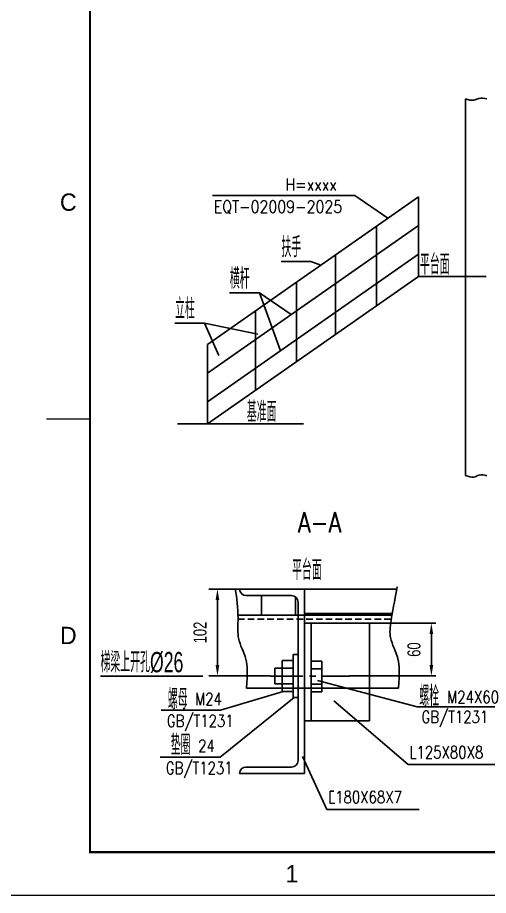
# Model space of a CAD drawing. Extents: x 148 to 221443, y -36682 to 6758.
# Drawn here: x 180319 to 182492, y -12511 to -8459 of the extents above; entities that cross this region are included whole.
import ezdxf
from ezdxf.enums import TextEntityAlignment as Align

# ---------------------------------------------------------------- set-up
doc = ezdxf.new("R2010")
doc.units = 0
doc.header["$LTSCALE"] = 10
doc.header["$MEASUREMENT"] = 0
doc.linetypes.add('CENTERX2', pattern=[4, 2.5, -0.5, 0.5, -0.5])
doc.linetypes.add('HIDDENX2', pattern=[0.75, 0.5, -0.25])
for name, color, linetype in [('1', 1, 'Continuous'), ('2', 4, 'Continuous'), ('CENTER', 1, 'CENTERX2'), ('DIM', 4, 'Continuous'), ('RED', 7, 'Continuous')]:
    doc.layers.add(name, color=color, linetype=linetype)
doc.layers.add('2（细实线）', color=3, linetype='Continuous', lineweight=20)
doc.layers.add('图框层', color=7, linetype='Continuous', lineweight=15)
doc.styles.add('HZ', font='ROMS.SHX', dxfattribs={"width": 0.75, "bigfont": 'GBCBIG.SHX'})
doc.styles.get("Standard").update_dxf_attribs({"font": 'wison_e.shx', "width": 0.75, "bigfont": 'wison_c.shx'})
doc.styles.add('XW', font='ROMANS.shx', dxfattribs={"width": 0.85})
doc.dimstyles.new('DIM1', dxfattribs={"dimscale": 20, "dimtxt": 3, "dimasz": 2.5, "dimexe": 2, "dimexo": 0, "dimgap": 1, "dimtad": 0, "dimdec": 0, "dimzin": 0, "dimdsep": 46, "dimtxsty": 'Standard', "dimcen": 2, "dimclrd": 3, "dimclre": 3, "dimclrt": 3, "dimadec": 0, "dimazin": 0, "dimtfac": 0.666667, "dimtdec": 0, "dimtofl": 0, "dimtmove": 2, "dimatfit": 1, "dimfxl": 2, "dimtvp": 1.333333, "dimtolj": 1, "dimtzin": 0, "dimarcsym": 0})

# ---------------------------------------------------------------- blocks, each defined once
blk = doc.blocks.new('*D881')
at = {"layer": 'Defpoints', "color": 0}
for p in [(181343.6, -11097.1), (181241.7, -11498.3), (181486.2, -11498.3)]:
    blk.add_point(p, dxfattribs=at)
at = {"layer": 'DIM', "color": 3, "lineweight": -2}
for p, q in [((181343.6, -11097.1), (181201.7, -11097.1)), ((181241.7, -11147.1), (181241.7, -11448.3)), ((181486.2, -11498.3), (181201.7, -11498.3))]:
    blk.add_line(p, q, dxfattribs=at)
at = {"layer": 'DIM', "color": 3}
for points in [[(181250, -11147.1), (181233.3, -11147.1), (181241.7, -11097.1)], [(181233.3, -11448.3), (181250, -11448.3), (181241.7, -11498.3)]]:
    blk.add_solid(points, dxfattribs=at)
at = {"layer": 'DIM', "color": 3, "insert": (181161.7, -11297.7), "char_height": 60, "attachment_point": 5, "rotation": 90}
blk.add_mtext('\\A1;102', dxfattribs=at)
blk = doc.blocks.new('*D885')
at = {"color": 3, "linetype": 'Continuous', "lineweight": -2}
for p, q in [((181943.6, -11254.6), (182248.9, -11254.6)), ((182228.9, -11448.3), (182228.9, -11304.6)), ((181850.6, -11498.3), (182248.9, -11498.3))]:
    blk.add_line(p, q, dxfattribs=at)
at = {"color": 3}
for points in [[(182237.3, -11304.6), (182220.6, -11304.6), (182228.9, -11254.6)], [(182220.6, -11448.3), (182237.3, -11448.3), (182228.9, -11498.3)]]:
    blk.add_solid(points, dxfattribs=at)
at = {"layer": 'Defpoints', "color": 0}
for p in [(181943.6, -11254.6), (182228.9, -11254.6), (181850.6, -11498.3)]:
    blk.add_point(p, dxfattribs=at)
at = {"color": 3, "insert": (182148.9, -11376.4), "char_height": 60, "attachment_point": 5, "rotation": 90}
blk.add_mtext('\\A1;60', dxfattribs=at)
blk = doc.blocks.new('a2')
blk.add_line((15326.09, 9816.74), (15336.09, 9816.74))
at = {"layer": '图框层', "ltscale": 10}
blk.add_lwpolyline([(15311.09, 10126.74), (15905.09, 10126.74), (15905.09, 9706.74), (15311.09, 9706.74)], close=True, dxfattribs=at)
at = {"layer": '图框层', "ltscale": 10, "const_width": 0.5}
blk.add_lwpolyline([(15336.09, 10116.74), (15895.09, 10116.74), (15895.09, 9716.74), (15336.09, 9716.74)], close=True, dxfattribs=at)
at = {"style": 'HZ'}
for s, p in [('C', (15331.09, 9866.74)), ('D', (15331.09, 9766.74)), ('1', (15382.67, 9711.74))]:
    blk.add_text(s, height=4, dxfattribs=at).set_placement(p, align=Align.MIDDLE)

msp = doc.modelspace()

# ---------------------------------------------------------------- linework, layer by layer
at = {"color": 3, "linetype": 'Continuous', "ltscale": 6}
for p, q in [((182387.1085, -8834.1277), (182387.1085, -10573.4615)), ((181336.508, -11217.0594), (182048.1368, -11217.0594)), ((181375.7151, -11554.5594), (182076.7816, -11554.5594))]:
    msp.add_line(p, q, dxfattribs=at)
at = {"color": 7}
for p, q in [((182168.8833, -9286.497), (181196.1361, -9967.6219)), ((182168.8833, -9286.497), (182168.8833, -9653.9101)), ((182168.8833, -9419.0657), (181196.1402, -10100.1877)), ((181975.4717, -9422.0128), (181975.4717, -9789.3383)), ((182168.8833, -9551.6482), (181196.1402, -10232.7702)), ((181786.0428, -9554.6524), (181786.0428, -9921.9779)), ((182168.8833, -9653.9101), (181196.1402, -10335.0321)), ((181606.8533, -9680.1222), (181606.8533, -10047.4477)), ((181417.4244, -9812.7618), (181417.4244, -10180.0873)), ((181196.1402, -9967.7066), (181196.1402, -10335.0321))]:
    msp.add_line(p, q, dxfattribs=at)
at = {"color": 7, "linetype": 'Continuous', "ltscale": 6}
for p, q in [((181445.6758, -11127.0594), (181445.6758, -11217.0594)), ((181601.1833, -11132.7457), (181601.1833, -11217.0594))]:
    msp.add_line(p, q, dxfattribs=at)
at = {"color": 2, "linetype": 'HIDDENX2', "ltscale": 6}
msp.add_line((181336.6861, -11235.8094), (182043.9417, -11235.8094), dxfattribs=at)
at = {"layer": '1', "color": 7}
msp.add_line((181601.1833, -11217.0594), (181336.508, -11217.0594), dxfattribs=at)
at = {"layer": '1', "color": 3}
msp.add_lwpolyline([(181786.3944, -11217.0594), (182048.1368, -11217.0594)], dxfattribs=at)
at = {"layer": '2', "color": 3, "linetype": 'Continuous'}
for p, q in [((181218.6909, -9280.6437), (181875.7392, -9280.6437)), ((181875.7392, -9280.6437), (182027.7187, -9385.3415)), ((181673.3639, -9585.2905), (181535.6616, -9585.2905)), ((181673.3639, -9585.2905), (181718.6316, -9601.7666)), ((182168.8833, -9653.9101), (182482.3376, -9653.9101)), ((181435.1073, -9729.8215), (181297.4051, -9729.8215)), ((181435.1073, -9729.8215), (181582.3311, -9829.7739)), ((181435.1073, -9729.8215), (181532.4544, -9997.2805)), ((181182.4441, -9869.6755), (181044.7419, -9869.6755)), ((181182.4441, -9869.6755), (181427.6638, -9921.1189)), ((181182.4441, -9869.6755), (181248.4743, -10019.7521)), ((181057.6915, -10335.0321), (181639.2158, -10335.0321)), ((181174.5823, -11498.3094), (180701.9831, -11498.3094)), ((182163.5209, -11640.5026), (181703.3789, -11518.536)), ((181256.2122, -11655.6764), (181544.7316, -11569.1844)), ((181253.9823, -11873.2814), (181595.1316, -11596.9946)), ((182121.9754, -11907.469), (181778.9921, -11613.231)), ((181256.2122, -11655.6764), (180981.5457, -11655.6764)), ((182607.1363, -11640.5026), (182163.5209, -11640.5026)), ((181746.8232, -12114.3772), (181634.268, -11869.485)), ((181253.9823, -11873.2814), (180976.8923, -11873.2814)), ((182564.0584, -11907.469), (182121.9754, -11907.469)), ((181761.1788, -12029.8418), (181779.0323, -12029.8418)), ((182172.2066, -12114.3772), (181746.8232, -12114.3772))]:
    msp.add_line(p, q, dxfattribs=at)
for points, knots in [([(182387.1085, -8834.1277), (182399.7485, -8838.591), (182420.9545, -8846.079), (182451.8793, -8827.4352), (182472.9823, -8831.3777), (182485.5551, -8834.4896)], [0, 0, 0, 0, 40.414538373, 67.803406807, 107.459950302, 107.459950302, 107.459950302, 107.459950302]), ([(182387.1085, -10573.4615), (182399.7485, -10577.9248), (182420.9545, -10585.4128), (182451.8793, -10566.769), (182472.9823, -10570.7115), (182485.5551, -10573.8234)], [0, 0, 0, 0, 40.414538373, 67.803406807, 107.459950302, 107.459950302, 107.459950302, 107.459950302]), ([(181323.3841, -11097.0594), (181347.4016, -11225.268), (181317.4495, -11310.0921), (181382.9353, -11418.7145), (181380.0386, -11485.4993), (181375.7151, -11554.5594)], [0, 0, 0, 0, 40.414538373, 67.803406807, 94.362519449, 94.362519449, 94.362519449, 94.362519449]), ([(182070.5833, -11086.9788), (182047.0673, -11227.8493), (182020.3252, -11309.8686), (182084.9167, -11417.0076), (182081.3765, -11484.8428), (182076.7816, -11554.5594)], [2.08086968, 2.08086968, 2.08086968, 2.08086968, 40.414538373, 67.803406807, 95.154669472, 95.154669472, 95.154669472, 95.154669472])]:
    msp.add_open_spline(points, degree=3, knots=knots, dxfattribs=at)
at = {"layer": 'CENTER', "color": 1, "ltscale": 6}
msp.add_line((181486.2142, -11498.3094), (181850.5547, -11498.3094), dxfattribs=at)
at = {"layer": 'RED'}
for p, q in [((181643.6092, -11097.0594), (181343.6092, -11097.0594)), ((181372.2877, -11097.0594), (182068.8875, -11097.0594)), ((181643.6092, -11097.0594), (181643.6092, -11948.4466)), ((181583.6092, -11127.0594), (181372.2877, -11127.0594)), ((181613.6092, -11157.0594), (181613.6092, -11888.4466)), ((181643.6092, -11209.5594), (182048.1368, -11209.5594)), ((181786.3944, -11209.5594), (181786.3944, -11217.0594)), ((181964.6166, -11209.5594), (181964.6166, -11217.0594)), ((181643.6092, -11254.5594), (181943.6092, -11254.5594)), ((181673.6092, -11254.5594), (181673.6092, -11704.5594)), ((181943.6092, -11254.5594), (181943.6092, -11704.5594)), ((181591.3816, -11399.6241), (181591.3816, -11596.9946)), ((181591.3816, -11399.6241), (181613.6092, -11399.6241)), ((181506.4276, -11533.7469), (181506.4276, -11462.8719)), ((181506.4276, -11462.8719), (181591.3816, -11462.8719)), ((181540.9816, -11569.1844), (181540.9816, -11427.4344)), ((181540.9816, -11427.4344), (181591.3816, -11427.4344)), ((181673.6092, -11430.2136), (181724.0092, -11430.2136)), ((181673.6092, -11465.6511), (181724.0092, -11465.6511)), ((181724.0092, -11571.9636), (181724.0092, -11430.2136)), ((181506.4276, -11533.7469), (181591.3816, -11533.7469)), ((181673.6092, -11536.5261), (181724.0092, -11536.5261)), ((181540.9816, -11569.1844), (181591.3816, -11569.1844)), ((181673.6092, -11571.9636), (181724.0092, -11571.9636)), ((181591.3816, -11596.9946), (181613.6092, -11596.9946)), ((181643.6092, -11704.5594), (181943.6092, -11704.5594)), ((181643.6092, -11948.4466), (181343.6092, -11948.4466)), ((181583.6092, -11918.4466), (181372.2877, -11918.4466))]:
    msp.add_line(p, q, dxfattribs=at)
for points in [[(181336.508, -11217.0594), (181613.6092, -11217.0594)], [(181786.3944, -11217.0594), (181964.6166, -11217.0594)]]:
    msp.add_lwpolyline(points, dxfattribs=at)
for centre, start, end in [((181373.6092, -11097.0594), 180, 270), ((181583.6092, -11157.0594), 0, 90), ((181583.6092, -11888.4466), 270, 0), ((181373.6092, -11948.4466), 90, 180)]:
    msp.add_arc(centre, 30, start, end, dxfattribs=at)

# ---------------------------------------------------------------- block references
at = {"layer": '2（细实线）', "xscale": 20, "yscale": 20, "zscale": 20}
msp.add_blockref('a2', (-126068.2427, -206645.9746), dxfattribs=at)

# ---------------------------------------------------------------- texts
at = {"color": 7, "linetype": 'Continuous', "insert": (181489.5476, -9201.4828), "char_height": 56.25, "width": 448.614035, "attachment_point": 1, "style": 'XW'}
msp.add_mtext('{\\C3;  H=xxxx}', dxfattribs=at)
at = {"layer": '2', "color": 3, "linetype": 'Continuous'}
for s, height, style, width, p in [('EQT-02009-2025', 56.25, 'XW', 0.85, (181224.9647, -9360.0718)), ('扶手', 93.75, 'HZ', 0.65, (181536.8857, -9565.8017)), ('平台面', 93.75, 'HZ', 0.65, (182176.1623, -9645.3924)), ('横杆', 93.75, 'HZ', 0.65, (181298.6292, -9710.3327)), ('立柱', 93.75, 'HZ', 0.65, (181045.9659, -9850.1867)), ('基准面', 93.75, 'HZ', 0.65, (181377.1925, -10325.4099)), ('平台面', 93.75, 'HZ', 0.65, (181585.8112, -11055.8917)), ('梯梁上开孔%%C26', 93.75, 'HZ', 0.65, (180701.883, -11481.0639)), ('螺栓', 93.75, 'HZ', 0.65, (182173.0953, -11637.4689)), ('螺母', 93.75, 'HZ', 0.65, (181012.9955, -11651.9326)), ('M24', 56.25, 'XW', 0.8, (181138.9613, -11632.4635)), ('M24X60', 56.25, 'XW', 0.8, (182301.9622, -11623.6046)), ('GB/T1231', 56.25, 'XW', 0.8, (181008.0396, -11733.5035)), ('GB/T1231', 56.25, 'XW', 0.8, (182183.182, -11715.1721)), ('垫圈', 93.75, 'HZ', 0.65, (181026.1835, -11863.6874)), ('24', 56.25, 'XW', 0.8, (181152.5113, -11848.8814)), ('L125X80X8', 56.25, 'XW', 0.8, (182127.1786, -11878.451)), ('GB/T1231', 56.25, 'XW', 0.8, (181003.3862, -11951.1084)), ('L180X68X7', 56.25, 'XW', 0.8, (181752.0264, -12085.3592))]:
    msp.add_text(s, height=height, dxfattribs=dict(at, style=style, width=width)).set_placement(p)
at = {"layer": '2', "color": 3, "linetype": 'Continuous', "style": 'XW', "width": 0.8}
msp.add_text('A-A', height=93.75, dxfattribs=at).set_placement((181812.536, -10788.9091), align=Align.MIDDLE_RIGHT)

# ---------------------------------------------------------------- dimensions: what is measured, and where the dimension line sits
at = {"color": 7, "linetype": 'Continuous'}
dim = msp.add_linear_dim(base=(182228.9275, -11254.5594), p1=(181850.5547, -11498.3094), p2=(181943.6092, -11254.5594), angle=90, text='60', dimstyle='DIM1', override={"dimexe": 1, "dimexo": 0, "dimzin": 8}, dxfattribs=at)
dim.commit()
dim.dimension.update_dxf_attribs({"geometry": '*D885', "text_midpoint": (182148.9275, -11376.4344)})
at = {"layer": 'DIM'}
dim = msp.add_linear_dim(base=(181241.6746, -11498.3094), p1=(181343.6092, -11097.0594), p2=(181486.2142, -11498.3094), angle=90, text='102', dimstyle='DIM1', dxfattribs=at)
dim.commit()
dim.dimension.update_dxf_attribs({"geometry": '*D881', "text_midpoint": (181161.6746, -11297.6844)})

doc.saveas('drawing.dxf')
